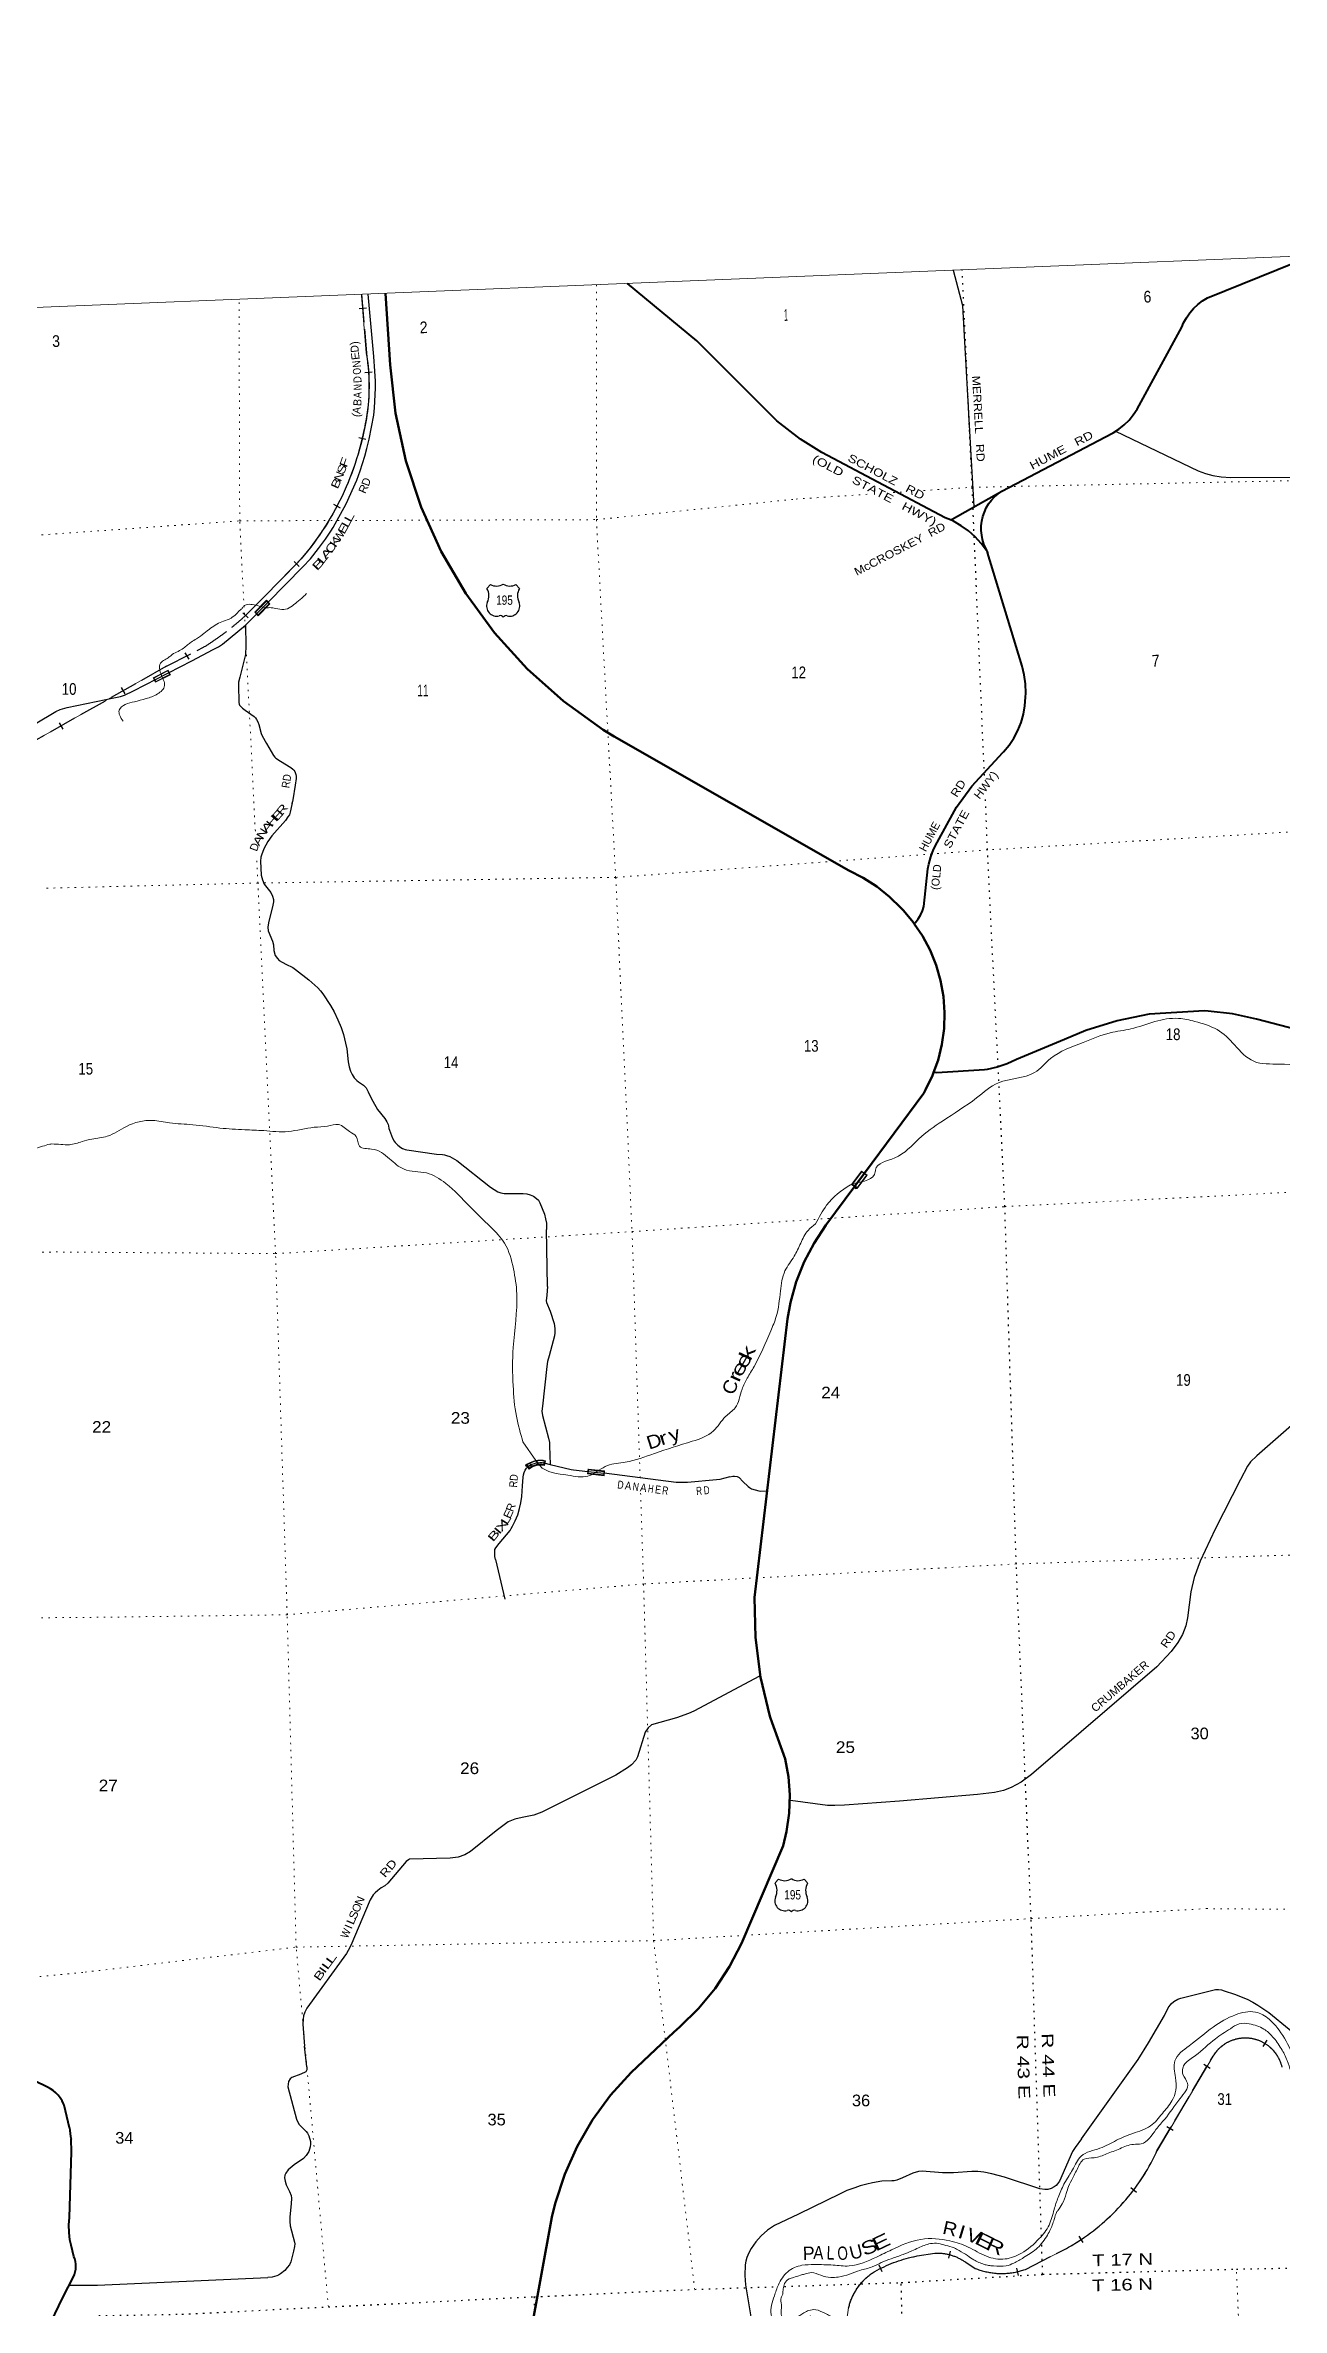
# Model space of a CAD drawing. Header units: feet. Extents: x 751810 to 1010326, y -353855 to -161247.
# Drawn here: x 908761 to 927308, y -195181 to -161247 of the extents above; entities that cross this region are included whole.
import ezdxf
from ezdxf.enums import TextEntityAlignment as Align

# ---------------------------------------------------------------- set-up
doc = ezdxf.new("R2010")
doc.units = ezdxf.units.FT
doc.header["$LTSCALE"] = 70
doc.header["$PDMODE"] = 32
doc.header["$PDSIZE"] = 35
doc.linetypes.add('DOTTED', pattern=[1.5, 0.3, -1.2])
doc.linetypes.add('LONG_DASHED', pattern=[7.5, 6, -1.5])
for name, color, linetype, lineweight in [('16', 7, 'Continuous', 25), ('20', 7, 'Continuous', 70), ('26', 7, 'Continuous', 40), ('29', 7, 'Continuous', 25), ('31', 7, 'Continuous', 13), ('34', 7, 'Continuous', 25), ('39', 7, 'Continuous', 13), ('4', 7, 'Continuous', 13), ('55', 7, 'Continuous', 13), ('57', 7, 'Continuous', 13), ('6', 7, 'DOTTED', 25), ('63', 7, 'Continuous', 25), ('7', 7, 'DOTTED', 13)]:
    doc.layers.add(name, color=color, linetype=linetype, lineweight=lineweight)
for name, color, linetype in [('27', 7, 'Continuous'), ('30', 7, 'Continuous'), ('41', 7, 'Continuous')]:
    doc.layers.add(name, color=color, linetype=linetype)

msp = doc.modelspace()

# ---------------------------------------------------------------- linework, layer by layer
at = {"layer": '16'}
for p, q in [((915629.44, -169327.54), (915629.16, -169327.74)), ((915386.37, -169392.27), (915437.68, -169333.51)), ((915821.53, -169333.42), (915872.92, -169392.27)), ((919708.53, -188809.87), (919759.84, -188751.11)), ((919951.6, -188745.14), (919951.32, -188745.34)), ((920143.69, -188751.02), (920195.08, -188809.87))]:
    msp.add_line(p, q, dxfattribs=at)
for centre, radius, start, end in [((915528.76, -169175.85), 182.07, 239.97227, 303.45418), ((915730.54, -169176.35), 181.52, 236.33975, 300.08743), ((915730.53, -169175.85), 182.07, 236.54582, 236.59441), ((915532.58, -169657.8), 151.42, 159.09177, 283.81923), ((915193.39, -169502.9), 222.05, 332.97043, 29.75871), ((915726.7, -169657.8), 151.42, 256.18077, 20.90823), ((916065.89, -169502.9), 222.05, 150.24129, 207.02957), ((919515.55, -188920.5), 222.05, 332.97043, 29.75871), ((919850.92, -188593.45), 182.07, 239.97227, 303.45418), ((920052.7, -188593.95), 181.52, 236.33975, 300.08743), ((920052.69, -188593.45), 182.07, 236.54582, 236.59441), ((920388.05, -188920.5), 222.05, 150.24129, 207.02957), ((919854.74, -189075.4), 151.42, 159.09177, 283.81923), ((920048.86, -189075.4), 151.42, 256.18077, 20.90823)]:
    msp.add_arc(centre, radius, start, end, dxfattribs=at)
for centre, major_axis, start_param, end_param in [((915587.92, -169856.62), (-19.56, 51.67), 4.95877769, 6.28318531), ((915671.37, -169856.62), (19.56, 51.67), 0, 1.32637542), ((919910.08, -189274.22), (-19.56, 51.67), 4.95877769, 6.28318531), ((919993.53, -189274.22), (19.56, 51.67), 0, 1.32637542)]:
    msp.add_ellipse(centre, major_axis=major_axis, ratio=0.929097, start_param=start_param, end_param=end_param, dxfattribs=at)
at = {"layer": '20'}
for points in [[(921795.23, -174422.95), (921782.85, -174404.69), (921626.94, -174219.73), (921599.64, -174189.13), (921426.39, -174017.35), (921236.14, -173864.61), (921030.96, -173732.61), (920813.1, -173622.77), (917292.86, -171616.12), (917128.46, -171513.58), (916535.51, -171086.77), (915990.43, -170600.31), (915499.18, -170059.55), (915067.15, -169470.4), (914699.07, -168839.31), (914398.97, -168173.21), (914170.14, -167479.38), (914015.09, -166765.44), (913935.52, -166039.21), (913862.38, -164968.51)], [(922084.71, -176656.27), (922151.89, -176470.41), (922209.88, -176235.56), (922243.01, -175995.93), (922250.91, -175754.15), (922233.49, -175512.87), (922190.95, -175274.74), (922123.75, -175042.35), (922032.62, -174818.27), (921918.57, -174604.93), (921795.23, -174422.95)], [(916029.65, -195632.38), (916361.64, -193820.17), (916411.59, -193615.38), (916554.01, -193179.31), (916741.23, -192760.5), (916971.2, -192363.56), (917241.41, -191992.84), (917548.88, -191652.39), (918190.47, -191045.62), (918278.89, -190969.7), (918558.67, -190694.39), (918808.14, -190391.35), (919024.56, -190063.89), (919205.57, -189715.61), (919826.99, -188254.98), (919879.65, -188035.78), (919918.05, -187764.11), (919927.85, -187489.91), (919908.92, -187216.19), (919861.49, -186945.95), (919638.84, -186336.31), (919629.81, -186305.88), (919490.94, -185721.75), (919413.9, -185126.3), (919399.51, -184526.07), (919893.13, -180350.82), (919938.04, -180103.38), (920024.59, -179794.2), (920142.97, -179495.75), (920291.91, -179211.32), (920469.76, -178944.01), (921047.72, -178163.78), (921937.32, -176962.83), (921964.1, -176915.57), (922069.66, -176697.91), (922084.71, -176656.27)]]:
    msp.add_lwpolyline(points, dxfattribs=at)
at = {"layer": '26'}
msp.add_line((922895.98, -168855.68), (922893.17, -168846.45), dxfattribs=at)
for points in [[(923109.65, -167933.36), (924770.82, -167062.54), (924779.36, -167057.74), (924865.03, -167002.88), (924944.5, -166939.37), (925016.9, -166867.9), (925081.43, -166789.26), (925137.38, -166704.3), (925808.27, -165473.87), (925835.34, -165410.6), (925877.29, -165333.41), (925927.07, -165261.02), (925984.14, -165194.24), (926047.89, -165133.78), (926117.6, -165080.33), (926192.52, -165034.45), (927753.36, -164406.49)], [(922337.17, -168366.62), (922259.8, -168333.1), (920410.63, -167355.77), (920090.7, -167153.27), (919735.71, -166877.34), (918531.93, -165680.06), (917496.32, -164822.31)], [(922337.17, -168366.62), (922362.83, -168352.23), (923109.65, -167933.36)], [(922893.17, -168846.45), (922886.68, -168825.14), (922869.12, -168792.06), (922841.48, -168728.03), (922820.67, -168661.45), (922806.94, -168593.07), (922800.44, -168523.63), (922801.23, -168453.88), (922809.3, -168384.6), (922824.57, -168316.55), (922846.88, -168250.46), (922875.96, -168187.06), (922911.52, -168127.06), (922953.15, -168071.1), (923000.41, -168019.8), (923052.76, -167973.71), (923109.65, -167933.36)], [(922893.17, -168846.45), (922879.59, -168824.8), (922799.75, -168717.19), (922709.1, -168618.52), (922608.63, -168529.86), (922499.45, -168452.2), (922382.75, -168386.37), (922337.17, -168366.62)], [(921795.23, -174422.95), (921805.6, -174411.48), (921811.85, -174404.57), (921853.19, -174350.18), (921888.61, -174291.77), (921917.73, -174229.98), (921940.24, -174165.48), (921999.58, -173599.31), (922012.52, -173529.53), (922043.26, -173417.44), (922085.55, -173309.18), (922138.92, -173205.94), (922396.88, -172730.22), (922431.14, -172675.68), (922658.05, -172359.19), (923125.11, -171854.68), (923135.51, -171843.65), (923218.2, -171744.91), (923290.11, -171638.08), (923350.47, -171524.31), (923398.6, -171404.86), (923433.98, -171281.03), (923456.23, -171154.18), (923465.09, -171025.7), (923468.16, -170963.16), (923464.44, -170826.38), (923446.45, -170690.74), (923414.37, -170557.73), (922895.98, -168855.68)], [(922895.98, -168855.68), (922898.96, -168855.68), (922893.17, -168846.45)], [(930847.08, -176881.06), (930773.25, -176858.14), (930744.85, -176847.22), (926928.58, -175851.56), (926569.5, -175773.62), (926204.23, -175733.64), (926151.58, -175731.05), (925317.19, -175779.64), (924837.66, -175877.8), (924371.02, -176025.55), (924048.82, -176160.39), (923331.14, -176459.21), (923188.6, -176524.85), (923039.97, -176575.24), (922886.89, -176609.81), (922851.37, -176615.47), (922134.71, -176657.64), (922084.71, -176656.27)], [(909125.56, -192481.72), (909042.6, -192143.69), (909034.32, -192122.76), (909012.04, -192076.9), (908985.09, -192033.62), (908953.77, -191993.4), (908918.41, -191956.67), (908879.4, -191923.84), (908837.18, -191895.26), (908792.2, -191871.26), (908415.36, -191685.35)], [(908566.97, -195977.35), (909018.23, -195036.42), (909189.67, -194706.68), (909199.77, -194680.65), (909210.62, -194642.99), (909217.48, -194604.4), (909220.26, -194565.3), (909218.94, -194526.12), (909213.53, -194487.3), (909204.1, -194449.26), (909190.74, -194412.41), (909147.15, -194240.43), (909131.15, -194164.29), (909117.74, -194051.87), (909116.14, -193938.66), (909126.39, -193825.91), (909156.75, -192841.51), (909148.94, -192652.31)]]:
    msp.add_lwpolyline(points, dxfattribs=at)
msp.add_arc((910120.97, -192432.19), 996.64, 182.8484, 192.75947, dxfattribs=at)
at = {"layer": '29'}
for p, q in [((924816.65, -167036.78), (926054.14, -167628.52)), ((912463.85, -172619.48), (912467.3, -172594.01)), ((916295.33, -179863.04), (916278.19, -179008.2)), ((916898.19, -182640.28), (917145.92, -182664.66)), ((915513.58, -183957.85), (915656.08, -184551.14)), ((927113.7, -190753.02), (928029.18, -191503.97)), ((912683.84, -191566.31), (912651.38, -191255.02)), ((924304.8, -192645.67), (925154.62, -191455.92)), ((909544.21, -194842.22), (912100.99, -194724.92)), ((909117.1, -194839.9), (909544.21, -194842.22))]:
    msp.add_line(p, q, dxfattribs=at)
for points in [[(922695.22, -168163.81), (922648.77, -167389.7), (922523.59, -165154.65), (922383.92, -164624.74)], [(913716.15, -166283.19), (913705.71, -166134.82), (913686.91, -165915.37), (913605.33, -164978.84)], [(912625.42, -169071.43), (912738.52, -168947.91), (912859.67, -168795.34), (912964.13, -168655.31), (913045.6, -168536.18), (913081.1, -168477.66), (913273.29, -168122.36), (913434.14, -167769.16), (913486.36, -167629.13), (913555.31, -167409.69), (913586.64, -167292.65), (913620.06, -167156.8), (913686.91, -166793.14), (913701.53, -166686.56), (913716.15, -166391.87), (913716.15, -166283.19)], [(926054.14, -167628.52), (926163.78, -167667.43), (926276.58, -167698.79), (926399.84, -167719.68), (926543.98, -167728.05), (927534.18, -167723.87), (927628.19, -167734.31), (927784.87, -167774.03), (928056.44, -167878.53), (928119.11, -167899.43), (928179.7, -167909.88), (928323.84, -167928.69), (928733.29, -167970.49), (929080.07, -168008.11), (929197.06, -168012.29), (929360, -168012.29), (929461.48, -168008.24)], [(911761.91, -169946.91), (912103.94, -169598.43), (912625.42, -169071.43)], [(908609.49, -171422.43), (908920.92, -171238.5), (908983.58, -171209.24), (909017.01, -171198.79), (909088.03, -171179.99), (909814.99, -171029.51), (909890.2, -171014.87), (909948.69, -170996.07), (910086.56, -170929.19), (910959.75, -170477.76), (911281.45, -170310.56), (911358.74, -170268.75), (911417.23, -170231.13), (911536.3, -170135.01), (911761.91, -169946.91)], [(911761.91, -169946.91), (911769.24, -170256.24), (911761.96, -170384.77), (911756.71, -170423.44), (911677.33, -170724.4), (911661.68, -170798.58), (911660.62, -170845.62), (911664.79, -171104.77), (911666.9, -171128.81), (911676.3, -171144.48), (911702.4, -171175.83), (911720.17, -171191.51), (911760.89, -171221.81), (911894.58, -171313.77), (911914.45, -171332.58), (911931.16, -171357.66), (911948.9, -171393.19), (911964.58, -171433.95), (912001.14, -171570.85), (912015.74, -171606.37), (912078.41, -171719.22), (912183.91, -171897.92), (912203.75, -171924.04), (912220.46, -171940.77), (912287.31, -171982.56), (912441.9, -172078.7), (912475.31, -172105.87), (912488.9, -172120.51), (912504.56, -172141.4), (912521.27, -172183.2), (912525.46, -172210.38), (912525.45, -172245.9), (912508.74, -172342.04), (912475.32, -172563.57)], [(912475.32, -172563.57), (912434.63, -172750.63), (912422.09, -172788.25), (912401.2, -172819.6), (912363.6, -172871.85), (912158.88, -173101.75), (912100.39, -173189.52), (912037.72, -173298.2), (912002.2, -173392.25), (911995.93, -173425.69), (911991.76, -173482.12), (912000.12, -173695.3), (912016.82, -173764.27), (912046.08, -173829.06), (912142.17, -173954.46), (912169.32, -174006.71), (912183.95, -174058.96), (912183.94, -174094.49), (912175.6, -174142.56), (912108.75, -174410.08), (912098.3, -174474.87), (912104.57, -174531.3), (912171.42, -174685.95), (912183.95, -174738.21), (912188.13, -174823.89), (912209.01, -174897.05), (912242.44, -174945.11), (912271.68, -174972.29), (912367.78, -175028.71), (912472.23, -175080.97), (912514.01, -175108.13), (912714.56, -175262.79)], [(912714.56, -175262.79), (912848.27, -175384), (912890.05, -175429.98), (912925.56, -175475.96), (913038.37, -175647.34), (913092.68, -175743.48), (913149.08, -175862.61), (913197.13, -175977.55), (913232.64, -176084.14), (913266.07, -176211.63), (913282.78, -176299.41), (913305.76, -176491.69), (913320.38, -176566.93)], [(913320.38, -176566.93), (913340.22, -176634.86), (913362.15, -176686.06), (913394.53, -176733.08), (913435.26, -176775.93), (913459.29, -176793.7), (913502.11, -176821.91), (913534.49, -176841.76), (913556.43, -176861.62), (913573.14, -176884.61), (913606.56, -176943.13), (913654.61, -177047.63), (913718.33, -177165.72), (913746.52, -177210.65), (913853.06, -177342.31), (913886.49, -177394.57), (913903.2, -177432.18), (913909.47, -177453.09), (913914.7, -177494.89), (913922, -177519.96), (913970.05, -177641.18), (913995.13, -177684.04), (914009.74, -177703.88), (914048.4, -177741.51), (914095.39, -177779.12), (914117.34, -177791.66), (914136.14, -177800.03), (914161.2, -177809.43), (914183.12, -177814.65), (914630.17, -177879.44), (914720, -177885.71), (914747.17, -177889.9), (914777.46, -177897.22), (914830.71, -177914.97)], [(914830.71, -177914.97), (914935.19, -177975.59), (915440.72, -178372.69), (915547.26, -178441.66), (915595.31, -178460.47), (915645.45, -178468.83), (915743.63, -178468.83), (915927.46, -178468.83), (915985.95, -178475.1), (916036.09, -178489.73), (916082.05, -178510.63), (916130.1, -178541.98), (916157.25, -178569.15), (916180.23, -178610.95), (916247.08, -178778.15), (916265.88, -178847.12), (916278.41, -178911.91), (916278.19, -179008.2)], [(916295.33, -179863.04), (916284.68, -179994.53), (916276.33, -180076.04), (916280.5, -180103.21), (916334.82, -180232.79), (916393.31, -180420.89), (916403.76, -180491.95), (916403.76, -180558.83), (916397.49, -180604.81), (916318.1, -180905.77), (916295.14, -180989.37), (916284.68, -181064.61), (916217.83, -181658.17), (916211.59, -181735.5), (916217.83, -181800.29), (916309.75, -182138.87), (916322.31, -182203.66), (916326.46, -182251.73), (916335.21, -182531.87)], [(928371.9, -180847.07), (928179.68, -181276.9), (928144.16, -181337.52), (928100.29, -181385.58), (926934.57, -182401.37), (926840.57, -182491.26), (926792.51, -182560.22), (926688.06, -182756.69), (926307.84, -183500.76)], [(915919.85, -182854.7), (915929.32, -182722.23), (915934.77, -182686.75), (915944.77, -182654), (915961.14, -182615.8), (915979.32, -182589.42), (916007.5, -182560.31), (916034.77, -182542.12), (916066.59, -182526.65), (916099.32, -182516.65), (916126.59, -182509.37), (916181.14, -182503.91), (916216.59, -182504.82), (916239.32, -182508.46), (916335.21, -182531.87)], [(916335.21, -182531.87), (916650.28, -182609.12), (916682.67, -182615.38), (916898.19, -182640.28)], [(915513.58, -183957.85), (915505.49, -183915.39), (915502.35, -183855.81), (915505.49, -183809.84), (915516.97, -183782.65), (915569.2, -183717.86), (915732.14, -183521.4), (915750.95, -183494.25), (915769.75, -183459.76), (915809.44, -183379.28), (915848.09, -183288.37), (915876.29, -183191.18), (915894.05, -183106.54), (915907.62, -183011.43), (915919.85, -182854.7)], [(919031.08, -182719.92), (918879.28, -182756.45), (918828.53, -182764.62), (918393.75, -182802.45), (918226.04, -182803.85), (917145.92, -182664.66)], [(919031.08, -182719.92), (919073.56, -182710.47), (919100.72, -182709.43), (919137.28, -182714.65), (919159.21, -182723.01), (919169.66, -182730.33), (919225.02, -182787.8), (919302.31, -182864.09), (919323.2, -182879.76), (919352.45, -182896.49), (919409.9, -182915.3), (919465.26, -182928.88), (919496.59, -182932.02), (919584.33, -182928.88)], [(926307.84, -183500.76), (926084.32, -183981.5), (925996.57, -184228.13), (925942.26, -184441.32), (925892.12, -184834.26), (925871.23, -184955.49), (925816.91, -185085.07), (925750.06, -185202.12), (925649.78, -185335.88), (925432.52, -185569.97), (923552.33, -187183.53), (923397.74, -187296.39), (923251.5, -187375.82), (923134.51, -187421.8), (923000.8, -187451.06), (922741.76, -187484.5), (921571.86, -187584.83)], [(919475.7, -185707.33), (918488.33, -186230.44), (918408.95, -186268.06), (918229.29, -186330.77), (917853.25, -186439.45), (917803.11, -186481.25), (917761.33, -186548.14), (917644.34, -186920.17), (917619.27, -186966.16), (917556.6, -187037.22), (917493.92, -187083.2), (917318.44, -187191.89), (916211.21, -187747.85), (916090.05, -187793.83), (915914.56, -187827.28), (915805.93, -187852.35), (915705.65, -187894.16), (915521.81, -188027.93), (915137.42, -188337.26), (915053.85, -188387.41), (914953.57, -188420.86), (914836.59, -188437.58), (914226.57, -188454.3), (914209.85, -188462.65), (914176.43, -188487.75), (913900.67, -188813.8)], [(921571.86, -187584.83), (920748.75, -187643.35), (920602.52, -187647.53), (920493.88, -187647.53), (919938.18, -187572.28)], [(913900.67, -188813.8), (913855.74, -188850.37), (913800.39, -188884.85), (913749.19, -188920.39), (913708.47, -188955.92), (913681.3, -188987.28), (913633.26, -189064.6), (913344.96, -189745.97), (913303.18, -189822.27), (913278.11, -189867.2), (912684.81, -190686.52), (912655.56, -190746.1), (912634.67, -190803.56), (912628.4, -190854.79), (912626.31, -190928.97), (912651.38, -191255.02)], [(925154.62, -191455.92), (925310.46, -191205.02), (925547.73, -190799.49), (925604.58, -190683.27), (925649.07, -190623.92), (925688.61, -190586.83), (925750.4, -190554.68), (925794.89, -190539.85), (926232.36, -190426.1), (926316.4, -190406.32), (926358.41, -190406.32), (926405.37, -190413.74), (926444.92, -190426.1), (926600.63, -190478.03), (926788.47, -190552.21), (926874.97, -190596.72), (926951.59, -190641.23), (927113.7, -190753.02)], [(912683.84, -191566.31), (912685.63, -191610.52), (912668.34, -191640.19), (912594.19, -191679.76), (912460.72, -191729.21), (912436, -191749), (912411.29, -191788.56), (912403.87, -191828.13), (912401.41, -191867.69), (912529.93, -192352.35), (912542.28, -192389.44), (912569.47, -192431.48), (912673.28, -192535.33), (912693.04, -192560.06), (912712.81, -192602.1), (912737.54, -192688.64), (912737.52, -192725.73), (912732.58, -192767.77), (912712.82, -192837.01), (912673.26, -192898.83), (912633.73, -192940.86), (912495.33, -193034.83), (912406.35, -193113.96), (912371.73, -193160.94), (912355.66, -193193.09), (912349.48, -193230.18), (912356.9, -193282.1), (912376.69, -193336.5), (912426.12, -193435.41), (912448.35, -193494.76), (912453.29, -193539.28), (912450.84, -193623.34), (912431.06, -193816.22), (912429.8, -193886.7), (912436.01, -193949.75), (912500.27, -194197.02), (912502.72, -194223), (912499.01, -194260.09), (912485.44, -194330.55), (912445.89, -194493.75), (912424.88, -194535.81), (912391.51, -194579.09), (912351.97, -194622.33), (912291.41, -194671.82), (912256.81, -194691.6), (912233.34, -194701.46), (912201.2, -194712.62), (912162.89, -194720.04), (912100.99, -194724.92)], [(924304.8, -192645.67), (924206.89, -192775.23), (924167.34, -192837.06), (923974.56, -193284.62), (923944.9, -193324.19), (923922.65, -193348.92), (923892.99, -193368.7), (923850.98, -193393.42), (923801.54, -193405.79), (923754.58, -193408.27), (923677.97, -193398.37), (923149.05, -193220.33), (922961.21, -193170.88), (922840.1, -193148.63), (922748.65, -193136.26), (922657.2, -193136.26), (922382.86, -193156.04), (922219.74, -193156.04), (921913.26, -193131.31), (921858.88, -193136.26), (921774.85, -193160.99), (921621.61, -193230.22), (921532.63, -193264.84), (921493.08, -193277.2), (921458.49, -193279.68), (921310.19, -193284.62), (921166.84, -193309.35), (921082.8, -193329.13), (920983.94, -193353.86), (920902.37, -193381.06), (920786.22, -193423.1), (920684.87, -193470.08), (920059.57, -193779.18)], [(920059.57, -193779.18), (919701.18, -193947.31), (919592.44, -194019.03), (919498.51, -194100.63), (919416.95, -194194.59), (919350.22, -194293.5), (919315.62, -194355.32), (919285.96, -194429.51), (919271.13, -194481.43), (919261.24, -194535.83), (919256.3, -194696.56), (919266.18, -194837.51), (919498.51, -196246.98), (919513.34, -196425.02), (919503.46, -196687.13)]]:
    msp.add_lwpolyline(points, dxfattribs=at)
at = {"layer": '29', "linetype": 'DOTTED', "lineweight": 100}
msp.add_arc((916186.09, -182806.69), 302.75, 76.40122, 129.3704, dxfattribs=at)
at = {"layer": '31'}
for p, q in [((912130.89, -169624.06), (911956.01, -169802.71)), ((911956.01, -169802.71), (911902.41, -169750.24)), ((910637.03, -170686.99), (910414.38, -170800.68)), ((910414.38, -170800.68), (910380.27, -170733.89)), ((916017.61, -182601.82), (915970.47, -182543.48)), ((916265.88, -182475.93), (916248.66, -182548.93)), ((916894.17, -182674.96), (916902.81, -182600.46)), ((917142.51, -182703.76), (916894.17, -182674.96)), ((916902.81, -182601.37), (917151.15, -182630.17)), ((917151.14, -182630.16), (917142.5, -182704.66))]:
    msp.add_line(p, q, dxfattribs=at)
at = {"layer": '31', "lineweight": 25}
for p, q in [((916018.83, -182590.61), (915981.75, -182544.71)), ((916256.24, -182481.93), (916242.69, -182539.37))]:
    msp.add_line(p, q, dxfattribs=at)
at = {"layer": '31'}
for points in [[(911902.41, -169750.24), (912077.29, -169571.59), (912130.89, -169624.06)], [(910380.27, -170733.89), (910602.92, -170620.2), (910637.03, -170686.99)]]:
    msp.add_lwpolyline(points, dxfattribs=at)
for points in [[(911913.71, -169750.12), (912077.41, -169582.9), (912119.58, -169624.18), (911955.88, -169791.4)], [(910391.03, -170737.37), (910599.43, -170630.96), (910626.26, -170683.5), (910417.86, -170789.91)]]:
    msp.add_lwpolyline(points, close=True, dxfattribs=at)
at = {"layer": '31', "lineweight": 25}
msp.add_lwpolyline([(916903.03, -182667.93), (916909.72, -182610.22), (917142.27, -182637.19), (917135.57, -182694.9)], close=True, dxfattribs=at)
at = {"layer": '31'}
for radius, start, end in [(340.25, 76.40162, 129.37066), (265.25, 76.40159, 129.37064)]:
    msp.add_arc((916186.09, -182806.69), radius, start, end, dxfattribs=at)
at = {"layer": '31', "lineweight": 25}
for radius, start, end in [(332.25, 77.81095, 127.95342), (273.25, 78.04494, 127.74043)]:
    msp.add_arc((916186.09, -182806.69), radius, start, end, dxfattribs=at)
at = {"layer": '31'}
msp.add_point((915981.75, -182544.71), dxfattribs=at)
at = {"layer": '34', "lineweight": 13}
for p, q in [((925437.07, -192829.49), (926279.17, -191408.44)), ((921838.93, -194404.25), (922104.27, -194361.86)), ((923464.92, -194606.29), (924080.27, -194290.67)), ((922568.86, -194500.31), (922709.69, -194591.74))]:
    msp.add_line(p, q, dxfattribs=at)
for centre, radius, start, end in [((926761.37, -191693.05), 559.93, 12.51975, 149.44911), ((922522.04, -191483.21), 3210.9, 299.03172, 335.21066), ((922279.21, -196593.68), 2233.26, 101.37024, 118.77661), ((922133.01, -195114.13), 752.82, 54.62328, 92.18813), ((921672.18, -195386.31), 884.15, 121.96377, 193.83901), ((923106.58, -193598.42), 1069.67, 248.22048, 289.5727)]:
    msp.add_arc(centre, radius, start, end, dxfattribs=at)
at = {"layer": '39'}
for p, q in [((916120.97, -182471.16), (915925.85, -182195.5)), ((916963.72, -182672.95), (916962.27, -182673.73)), ((924116.75, -193199.02), (924039.09, -193329.21)), ((924039.09, -193329.21), (924050.46, -193310.16))]:
    msp.add_line(p, q, dxfattribs=at)
for points in [[(910525.65, -170746.42), (910491.81, -170512.69), (910553.62, -170462.84), (910619.43, -170420.97), (910665.29, -170385.08), (910753.02, -170337.22), (910834.78, -170289.37), (910894.59, -170241.51), (910950.43, -170199.64), (911028.19, -170147.79), (911143.84, -170066.04), (911195.68, -170024.17), (911287.41, -169960.36), (911383.12, -169904.53), (911488.8, -169866.64), (911566.56, -169826.76), (911648.32, -169752.99), (911676.23, -169723.08), (911708.14, -169699.15), (911732.06, -169667.25), (911771.94, -169639.33), (911866.03, -169635.62), (912067.86, -169688.39)], [(912680.03, -169468.73), (912635.06, -169516.51), (912536.61, -169598.22), (912441.96, -169671.76), (912340.2, -169711.25), (912218.5, -169692.94), (912125.28, -169681.78), (912067.86, -169688.39)], [(910525.06, -170744.87), (910535.4, -170770.01), (910549.97, -170850.16), (910444.82, -170976.42), (910273.33, -171046.34), (910097.07, -171092.23), (909961.02, -171132.82), (909870.77, -171218.3), (909928.41, -171385.76)], [(928024.03, -176645.68), (927838, -176602.69), (927276.43, -176527.77), (926887.48, -176485.67), (926601.33, -176240.8), (926339.88, -176011.27), (926005, -175888.86), (925761.28, -175842.16), (925403.36, -175889.77), (925045.33, -175999.86), (924734.17, -176058.08), (924326.77, -176203.99), (923841.46, -176443.05), (923599.61, -176654.26), (923057.19, -176808.47), (922728.97, -177034.5), (922216.75, -177383.25), (921863.55, -177650.38), (921502.77, -177933.87), (921213.66, -178118.36), (921210.37, -178142.64), (920884.19, -178316.65)], [(915925.85, -182195.5), (915827.18, -181809.66), (915778.79, -181351.7), (915779.32, -180777.32), (915833.37, -179973.51), (915783.48, -179598.22), (915650.58, -179215.49), (915439.07, -178968.26), (915126.8, -178661.74), (914768.91, -178316.36), (914477.42, -178160.33), (914142.56, -178104.43), (913925.76, -177948.05), (913654.74, -177801.45), (913475.82, -177760.76), (913422.83, -177613.31), (913325.68, -177539.8), (913158.89, -177434.24), (912992.03, -177457.66), (912794.73, -177476), (912404.97, -177538.72), (912037.12, -177526.19), (911752.03, -177513.04), (911381.73, -177486.48), (910972.36, -177436.96), (910626.27, -177409.63), (910370.75, -177373.38), (909977.76, -177462.41), (909691.56, -177610.53), (909458.64, -177652.16), (909314.4, -177688.97), (909122.05, -177737.38), (908994.73, -177733.35), (908860.91, -177725.67)], [(907937.72, -177735.92), (908140, -177820.38), (908297.19, -177815.55), (908479.17, -177830.1), (908603.19, -177796.05), (908719.77, -177761.16), (908829.25, -177729.75), (908860.91, -177725.67)], [(920884.19, -178316.65), (920840.88, -178339.75), (920480.78, -178645.39), (920316.45, -178923.67)], [(919643.71, -180530.87), (919724.31, -180315.35), (919789.01, -179930.08), (919856.65, -179630.1), (919994.87, -179409.53), (920091.93, -179212.49), (920203.68, -179021.32), (920315.44, -178924.27)], [(919643.71, -180530.87), (919392.1, -181063.98), (919290.46, -181238.5), (919212.76, -181404.2), (919108.34, -181685.62), (918964.87, -181813.1), (918783.77, -182030.44), (918465.49, -182185.62), (917899.67, -182366.78), (917461.58, -182499.55), (917192.59, -182550.39), (917066.32, -182618.01)], [(917066.32, -182618.01), (916900.59, -182706.76), (916601.39, -182694.06), (916177.01, -182550.3), (916120.97, -182471.16)], [(924116.75, -193199.02), (924167.74, -193113.53), (924300.68, -192905.77), (924579.73, -192788.11), (924828.46, -192669.39), (925075.61, -192564.83), (925340.73, -192453.66), (925516.7, -192266.71), (925660.33, -192078.77), (925719.99, -191917.67), (925714.18, -191728.41), (925704.5, -191478.82), (925919.57, -191250.32), (926280.47, -190970.86), (926612.01, -190787.04), (926913.64, -190747.26), (927120.83, -190853.56), (927267.16, -191016.2), (927459.27, -191354.74), (927568.59, -191627.38), (927720.28, -191898.67), (927925.47, -192071.54), (928234.11, -192128.27), (928491.76, -192168.48), (928767.95, -192417.7), (928943.67, -192551.19), (929054.48, -192543.65), (929228.99, -192374.89), (929315.53, -192168.6), (929415.08, -191925.63), (929445.84, -191844.83)], [(929484.51, -191893.15), (929465.5, -191924.03), (929409.45, -192070.91), (929335.19, -192282.85), (929263.55, -192448.36), (929167.4, -192604.57), (929040.72, -192687.18), (928866.69, -192674.55), (928730.57, -192515.62), (928691.67, -192432.21), (928585.4, -192324.73), (928471.27, -192290.05), (928202.97, -192232.04), (927969.4, -192187.04), (927795.66, -192117.97), (927679.49, -192016.85), (927548.56, -191829.54), (927445.49, -191629.26), (927390.24, -191473.81), (927299.89, -191293.28), (927171.29, -191115.97), (927040.56, -191001.21), (926820.12, -190923.54), (926668.66, -190922.29), (926537.63, -190994.96), (926312.07, -191145.19), (926012.9, -191396.5), (925855.31, -191524.43), (925822.93, -191587.93), (925825.78, -191680.54), (925894.47, -191813.39), (925780.49, -192046.75), (925553.59, -192350.18), (925421.12, -192507.54), (925201.58, -192722.07), (925084.71, -192729.8), (924876.73, -192794.83), (924681.28, -192873.57), (924493.23, -192929.91), (924344.52, -192952.75), (924238.16, -193105.26), (924192.15, -193190.28)], [(920245.47, -195303.15), (920243.37, -195303.48), (920016.33, -195405.39), (919771.55, -195455.46), (919649.17, -195284.01), (919697.12, -195004.37), (919758.61, -194837.17), (919897.97, -194641.3), (920111.01, -194543.87), (920296.46, -194533.97), (920581.36, -194541.07), (920819.99, -194553.67), (921229.78, -194419.77), (921456.64, -194311.82), (921893.99, -194154.89), (922330.79, -194177.34), (922606.25, -194271.4), (922878.97, -194407.86), (923156.86, -194449.45), (923402.55, -194363.07), (923670.38, -194142.98), (923817.61, -193940.82), (923893.2, -193706.67), (923954.26, -193525.37), (924039.09, -193329.21)], [(919824.01, -194978.5), (919830.21, -194894.57), (919849.97, -194819.48), (919917.16, -194748.35), (919985.4, -194727.21), (920087.29, -194691.74), (920151.4, -194675.6), (920255.73, -194654.16), (920392.24, -194694.18), (920544.63, -194725.63), (920655.51, -194720.1), (920823.83, -194678.49), (920981.57, -194621.1), (921163.7, -194568.98), (921301.02, -194504.18), (921450.63, -194445.03), (921630.38, -194380.89), (921757.99, -194328.48), (921857.54, -194283.01), (922039.3, -194218.81), (922158.37, -194217.05), (922268.28, -194245.82), (922392.56, -194282.19), (922468.55, -194324.12), (922594.01, -194398.75), (922688.83, -194462.25), (922844.36, -194529.88), (922909.46, -194545.96), (922984.34, -194551.65), (923176.15, -194551.62), (923287.99, -194511.8), (923434.84, -194428.56), (923531.89, -194367.04), (923624.77, -194301.62), (923705, -194218.47), (923778.56, -194115.37), (923830.17, -194021.04), (923893.74, -193855.78), (923936.61, -193739.55), (923950.17, -193720.98), (924013.83, -193624.25), (924075.57, -193465.1), (924110.74, -193361.2), (924173.51, -193230.76), (924192.15, -193190.28)], [(919644.11, -197367.93), (919671.89, -197272.41), (919752.46, -197134.83), (919845.82, -197019.02), (919940.39, -196876.97), (920034.46, -196718.81), (920134.96, -196572.54), (920231.48, -196428.41), (920319.63, -196274.47), (920399.28, -196106.69), (920483.27, -195948.85), (920565.12, -195787.05), (920583.97, -195677.63), (920629.53, -195583.48), (920646.55, -195480.16), (920624.46, -195418.38), (920588.19, -195355.04), (920530.04, -195302.47), (920452.09, -195262.62), (920317.24, -195210.46), (920214.61, -195221.77), (920141.03, -195258.36), (920081.63, -195296.51), (919976.21, -195348.22), (919887.96, -195367.14), (919828.59, -195340.8), (919804.98, -195295.2), (919798.6, -195218.82), (919805.06, -195166.21), (919795.48, -195051.64), (919824.01, -194978.5)]]:
    msp.add_spline(points, degree=3, dxfattribs=at)
at = {"layer": '4'}
msp.add_lwpolyline([(751809.62, -170897.82), (783122.91, -169842.15), (814434.73, -168743.41), (845745, -167601.59), (877053.68, -166416.71), (908360.69, -165188.77), (939665.99, -163917.76), (970969.51, -162603.69), (1002271.19, -161246.56), (1010326.19, -344125.92), (978772.94, -345493.95), (947217.84, -346818.58), (915660.96, -348099.8), (884102.33, -349337.62), (852542.04, -350532.02), (820980.12, -351683.01), (789416.81, -352794.88), (757851.71, -353854.74)], close=True, dxfattribs=at)
msp.add_lwpolyline([(751809.62, -170897.82), (783122.91, -169842.15), (814434.73, -168743.41), (845745, -167601.59), (877053.68, -166416.71), (908360.69, -165188.77), (939665.99, -163917.76), (970969.51, -162603.69), (1002271.19, -161246.56), (1010326.19, -344125.92), (978772.94, -345493.95), (947217.84, -346818.58), (915660.96, -348099.8), (884102.33, -349337.62), (852542.04, -350532.02), (820980.12, -351683.01), (789416.81, -352794.88), (757851.71, -353854.74)], close=True, dxfattribs=at)
at = {"layer": '55'}
msp.add_point((920920.97, -178380.27), dxfattribs=at)
at = {"layer": '57'}
for p, q in [((920856.69, -178332.66), (921005.5, -178131.77)), ((921005.5, -178131.77), (921089.87, -178194.27)), ((920941.06, -178395.16), (920856.69, -178332.66)), ((920941.06, -178395.16), (921089.87, -178194.27))]:
    msp.add_line(p, q, dxfattribs=at)
msp.add_lwpolyline([(921078.68, -178195.93), (921007.16, -178142.95), (920867.87, -178330.99), (920939.39, -178383.97)], close=True, dxfattribs=at)
at = {"layer": '6'}
msp.add_line((923721.18, -194679.47), (923706.46, -194222.87), dxfattribs=at)
for points in [[(922847.85, -172199.45), (922663.73, -167876.94), (922516.26, -164619.38)], [(923702.76, -194107.87), (923549.23, -189344.31), (923325.28, -184024.91), (923154.61, -178665.53), (922895.37, -173315), (922861.03, -172508.8)], [(919850.01, -194860.73), (921600.94, -194803.02), (923721.18, -194679.47), (926628.22, -194601.53), (929095.84, -194547.59), (931923.02, -194367.39), (934371.31, -194275.76), (937327.42, -194151.94), (939671.73, -194027.33), (940908.16, -194002.22)], [(909562.44, -195298.82), (910811.65, -195277.64), (913007.01, -195167.82), (916091.47, -195015.75), (918502.84, -194905.14), (919740.85, -194864.33)], [(921918.61, -210468.22), (921791.6, -206532.2), (921709.32, -200829.43), (921600.94, -194803.02)]]:
    msp.add_lwpolyline(points, dxfattribs=at)
at = {"layer": '63'}
for p, q in [((913469.26, -165194.95), (913579.52, -165186.12)), ((913555.84, -166152.95), (913666.03, -166143.33)), ((913462.74, -167131.74), (913570.63, -167156.12)), ((913085.87, -168131.55), (913183.65, -168183.25)), ((912492.07, -168987.95), (912570.7, -169065.75)), ((911726.53, -169757.95), (911805.16, -169835.74)), ((910854.05, -170360.06), (910913.53, -170453.31)), ((909901.68, -170878.45), (909956.09, -170974.75)), ((908969.45, -171408.15), (909023.86, -171504.45)), ((927029.39, -191263.36), (927088.33, -191169.76)), ((926236.32, -191590.81), (926141.17, -191534.42)), ((925680.54, -192523.57), (925585.38, -192467.19)), ((925130.72, -193449.72), (925042.33, -193383.23)), ((922311.92, -194438.08), (922340.93, -194331.34)), ((924328.84, -194201.87), (924268.2, -194109.36)), ((921316.55, -194641.05), (921267.81, -194541.76)), ((923358.2, -194695.72), (923334.34, -194587.72))]:
    msp.add_line(p, q, dxfattribs=at)
at = {"layer": '63', "lineweight": 13}
for p, q in [((913506.54, -164997.9), (913575.75, -165861.96)), ((910571.03, -170564.72), (908608.72, -171673.41))]:
    msp.add_line(p, q, dxfattribs=at)
at = {"layer": '63', "linetype": 'LONG_DASHED'}
msp.add_line((910571.03, -170564.72), (911135.57, -170275.63), dxfattribs=at)
for points in [[(913506.44, -164982.81), (913576.84, -165861.85), (913577.85, -165870.1), (913584.19, -165909.61), (913591.45, -165961.31), (913597.84, -166012.81), (913603.51, -166064.77), (913608.03, -166116.48), (913611.83, -166168.64), (913614.47, -166220.54), (913616.46, -166272.61), (913617.57, -166324.48), (913617.69, -166376.75), (913616.63, -166428.76), (913615, -166480.64), (913612.36, -166532.9), (913608.92, -166584.69), (913604.53, -166636.59), (913598.91, -166688.5), (913592.78, -166740.01), (913585.71, -166791.61), (913577.41, -166843.24), (913568.58, -166894.46), (913558.89, -166945.49), (913547.96, -166996.54), (913547.56, -166998.44), (913544.27, -167014.3), (913528.66, -167087.73), (913512.12, -167160.93), (913493.72, -167233.62), (913474.4, -167306.06), (913453.53, -167378.3), (913431.74, -167450.29), (913408.38, -167521.47), (913384.09, -167592.39), (913358.54, -167662.79), (913331.46, -167732.96), (913303.43, -167802.29), (913274.16, -167871.69), (913243.62, -167939.96), (913211.85, -168008.28), (913178.8, -168075.48), (913144.84, -168142.43), (913109.89, -168208.52), (913073.41, -168274.41), (913035.65, -168339.15), (912997.24, -168403.32), (912957.29, -168467.29), (912916.66, -168530.08), (912874.79, -168592.32), (912831.33, -168653.76), (912787.53, -168714.3), (912742.46, -168774.32), (912695.83, -168833.52), (912648.84, -168891.82), (912600.88, -168949.26), (912595.66, -168955.23), (912501.66, -169055.89), (912033.64, -169528.86), (911754.16, -169811.37), (911748.22, -169815.16)], [(910577.64, -170561.81), (910571.6, -170565.66), (908619.32, -171668.69)], [(924300.48, -194155.18), (924346.94, -194123.96), (924392.89, -194091.58), (924437.88, -194058.54), (924482.51, -194024.62), (924526.59, -193990.23), (924570.18, -193954.65), (924612.92, -193918.74), (924655.18, -193881.63), (924696.6, -193844.17), (924737.63, -193805.83), (924777.71, -193766.85), (924817.12, -193727.1), (924855.99, -193686.89), (924894.07, -193645.61), (924931.6, -193603.86), (924968.17, -193561.48), (925004.2, -193518.62), (925039.15, -193474.83), (925073.55, -193430.57), (925107.1, -193385.96), (925139.99, -193340.58), (925171.91, -193294.57), (925203.18, -193247.79), (925233.72, -193200.96), (925263.18, -193153.2), (925291.8, -193105.08), (925319.87, -193056.51), (925346.81, -193007.71), (925372.96, -192957.84), (925398.39, -192907.93), (925422.57, -192857.5), (925436.1, -192828.97), (926278.22, -191407.88), (926283.26, -191399.45), (926288.46, -191391.19), (926293.81, -191383.01), (926299.28, -191374.85), (926304.93, -191366.83), (926310.68, -191358.97), (926316.56, -191351.1), (926322.61, -191343.39), (926328.76, -191335.82), (926335.11, -191328.29), (926341.53, -191320.94), (926348.04, -191313.65), (926354.75, -191306.47), (926361.56, -191299.48), (926368.5, -191292.57), (926375.51, -191285.76), (926382.72, -191279.07), (926389.97, -191272.54), (926397.41, -191266.11), (926404.89, -191259.84), (926412.51, -191253.66), (926420.22, -191247.66), (926428.05, -191241.79), (926435.95, -191236.02), (926444.01, -191230.42), (926452.13, -191224.93), (926460.36, -191219.61), (926468.64, -191214.41), (926477.06, -191209.41), (926485.55, -191204.52), (926494.08, -191199.78), (926502.72, -191195.17), (926511.46, -191190.75), (926520.31, -191186.47), (926529.15, -191182.31), (926538.13, -191178.35), (926547.15, -191174.55), (926556.23, -191170.87), (926565.33, -191167.37), (926574.59, -191164.04), (926583.84, -191160.84), (926593.15, -191157.87), (926602.49, -191154.98), (926611.96, -191152.29), (926621.39, -191149.77), (926630.85, -191147.42), (926640.44, -191145.2), (926650.01, -191143.22), (926659.6, -191141.32), (926669.25, -191139.65), (926678.97, -191138.09), (926688.62, -191136.75), (926698.36, -191135.6), (926708.08, -191134.57), (926717.86, -191133.68), (926727.61, -191133.05), (926737.42, -191132.53), (926747.21, -191132.18), (926757, -191132.04), (926766.76, -191132.06), (926776.56, -191132.24), (926786.34, -191132.54), (926796.11, -191133.1), (926805.88, -191133.78), (926815.65, -191134.67), (926825.42, -191135.67), (926835.11, -191136.9)], [(926835.11, -191136.9), (926844.79, -191138.25), (926854.45, -191139.79), (926864.11, -191141.51), (926873.69, -191143.38), (926883.31, -191145.42), (926892.81, -191147.63), (926902.36, -191150.02), (926911.79, -191152.58), (926921.2, -191155.27), (926930.54, -191158.11), (926939.88, -191161.15), (926949.12, -191164.38), (926958.29, -191167.72), (926967.47, -191171.25), (926976.52, -191174.89), (926985.54, -191178.72), (926994.49, -191182.76), (927003.33, -191186.88), (927012.14, -191191.17), (927020.88, -191195.67), (927029.51, -191200.24), (927038.06, -191204.96), (927046.55, -191209.9), (927054.98, -191214.94), (927063.24, -191220.15), (927071.42, -191225.49), (927079.58, -191230.97), (927087.59, -191236.61), (927095.46, -191242.37), (927103.33, -191248.25), (927111.04, -191254.29), (927118.6, -191260.45), (927126.14, -191266.78), (927133.48, -191273.21), (927140.77, -191279.73), (927147.96, -191286.44), (927154.95, -191293.24), (927161.86, -191300.19), (927168.67, -191307.2), (927175.36, -191314.41), (927181.89, -191321.65), (927188.32, -191329.09), (927194.59, -191336.57), (927200.77, -191344.2), (927206.77, -191351.91), (927212.64, -191359.74), (927218.41, -191367.63), (927224.01, -191375.69), (927229.5, -191383.82), (927234.81, -191392.04), (927240.02, -191400.33), (927245.02, -191408.74), (927249.91, -191417.24), (927254.65, -191425.76), (927259.25, -191434.41), (927263.68, -191443.14), (927267.96, -191452), (927272.12, -191460.83), (927276.07, -191469.82), (927279.87, -191478.83), (927283.56, -191487.92), (927287.05, -191497.02), (927290.39, -191506.27), (927293.58, -191515.52), (927296.56, -191524.84), (927299.45, -191534.17), (927302.14, -191543.64), (927304.66, -191553.07), (927307.01, -191562.53), (927309.04, -191571.35)], [(921414.17, -194533.63), (921450.29, -194518.63), (921486.65, -194504.53), (921523.13, -194491.11), (921560.13, -194478.19), (921597.06, -194466.06), (921634.2, -194454.33), (921671.78, -194443.38), (921709.29, -194433.23), (921747.12, -194423.67), (921784.97, -194414.61), (921823.24, -194406.33), (921838.73, -194403.17), (922104.16, -194360.76), (922117.42, -194360.33), (922130.54, -194360.21), (922143.66, -194360.31), (922156.88, -194360.56), (922170.04, -194361.11), (922183.11, -194361.89), (922196.27, -194362.82), (922209.38, -194364.07), (922222.41, -194365.53), (922235.53, -194367.21), (922248.5, -194369.13), (922261.48, -194371.2), (922274.48, -194373.57), (922287.33, -194376.17), (922300.18, -194379), (922312.97, -194381.98), (922325.77, -194385.27), (922338.43, -194388.7), (922351.1, -194392.45), (922363.62, -194396.34), (922376.14, -194400.47), (922388.53, -194404.83), (922400.86, -194409.41), (922413.11, -194414.15), (922425.3, -194419.19), (922437.42, -194424.38), (922449.4, -194429.81), (922461.31, -194435.39), (922473.08, -194441.28), (922484.77, -194447.32), (922496.33, -194453.52), (922507.82, -194459.95), (922519.16, -194466.61), (922530.44, -194473.49), (922541.57, -194480.45), (922552.56, -194487.74), (922563.41, -194495.17), (922569.47, -194499.4), (922710.2, -194590.76), (922727.5, -194597.56), (922744.96, -194603.96), (922762.55, -194610.07), (922780.32, -194616.01), (922798.14, -194621.52), (922815.97, -194626.69), (922833.99, -194631.71), (922852.07, -194636.28), (922870.17, -194640.53), (922888.48, -194644.5), (922906.73, -194648.11), (922925.04, -194651.52), (922943.52, -194654.52), (922961.91, -194657.16), (922980.42, -194659.49), (922998.92, -194661.59), (923017.57, -194663.28), (923036.1, -194664.7), (923054.79, -194665.73), (923073.38, -194666.48), (923092.07, -194666.93), (923110.67, -194667), (923129.31, -194666.73), (923147.92, -194666.23), (923166.59, -194665.29), (923185.24, -194664.11), (923203.81, -194662.55), (923222.37, -194660.77), (923240.88, -194658.5), (923259.37, -194655.99), (923277.75, -194653.2), (923296.13, -194650.09), (923314.45, -194646.58), (923332.79, -194642.74), (923350.96, -194638.73), (923369.09, -194634.24), (923387.11, -194629.47), (923405.1, -194624.46), (923422.88, -194619.14), (923440.72, -194613.38), (923458.4, -194607.44), (923464.48, -194605.28), (924079.75, -194289.7), (924109.98, -194272.91), (924158.38, -194244.72), (924206.11, -194215.76), (924253.78, -194185.78), (924300.49, -194155.17)], [(920810.19, -195184.75), (920813.78, -195169.73), (920817.77, -195154.8), (920821.93, -195139.91), (920826.33, -195125.16), (920830.99, -195110.43), (920835.96, -195095.8), (920841.21, -195081.19), (920846.58, -195066.74), (920852.34, -195052.37), (920858.32, -195038.14), (920864.49, -195023.95), (920870.88, -195009.97), (920877.65, -194995.99), (920884.55, -194982.17), (920891.77, -194968.54), (920899.1, -194954.98), (920906.81, -194941.5), (920914.67, -194928.25), (920922.74, -194915.15), (920931.1, -194902.05), (920939.71, -194889.26), (920948.43, -194876.54), (920957.46, -194864.01), (920966.69, -194851.53), (920976.11, -194839.36), (920985.81, -194827.3), (920995.64, -194815.4), (921005.68, -194803.63), (921015.99, -194792.16), (921026.48, -194780.73), (921037.12, -194769.53), (921048.01, -194758.56), (921059.04, -194747.82), (921070.28, -194737.21), (921081.66, -194726.75), (921093.28, -194716.59), (921105.04, -194706.58), (921117.03, -194696.79), (921129.16, -194687.15), (921141.44, -194677.83), (921153.86, -194668.66), (921166.43, -194659.73), (921179.24, -194651.02), (921192.1, -194642.56), (921203.57, -194635.27), (921237.98, -194616.63), (921272.6, -194598.89), (921307.53, -194581.74), (921342.88, -194564.88), (921378.47, -194548.9), (921414.17, -194533.63)]]:
    msp.add_lwpolyline(points, dxfattribs=at)
at = {"layer": '63', "lineweight": 13}
msp.add_lwpolyline([(912554.34, -169001.09), (912032.86, -169528.09), (911753.46, -169810.51)], dxfattribs=at)
for centre, radius, start, end in [((910633.95, -166355.59), 2982.57, 347.59504, 9.36515), ((909331.6, -166157.16), 4297.98, 318.49857, 348.71511)]:
    msp.add_arc(centre, radius, start, end, dxfattribs=at)
at = {"layer": '63', "linetype": 'LONG_DASHED'}
msp.add_arc((908859.09, -166605.78), 4318.3, 301.74228, 312.08699, dxfattribs=at)
at = {"layer": '7'}
msp.add_line((921480.96, -167955.9), (921629.65, -167945.97), dxfattribs=at)
for points in [[(917027.24, -164841.21), (917027.34, -168361.72), (917317.32, -173727.4), (917563.28, -179040.06), (917685.58, -182788.7)], [(911911.97, -173032.07), (911677.45, -168379.96), (911667.87, -165056.53)], [(921936.69, -167925.47), (922663.73, -167876.94), (927796.91, -167770.84), (933178.37, -167334.44), (935839.06, -167189.74), (938523.72, -167431.22), (939809.38, -167390.52)], [(913411.82, -168374.05), (917027.34, -168361.72), (920022.19, -168053.28), (921098.48, -167981.43)], [(908497.06, -168605.26), (911677.45, -168379.96), (913184.47, -168374.82)], [(939764.49, -172743.51), (938768.28, -172764.08), (936072.28, -172613.64), (933434.75, -172723.35), (928022.48, -173011.6), (922895.37, -173315), (917317.32, -173727.4), (911951.32, -173812.65), (908708.02, -173891.19)], [(913007.01, -195167.82), (912524.29, -189771.97), (912389.33, -184786.31), (912214.91, -179370.62), (911951.32, -173812.65), (911930.54, -173400.44)], [(908925.72, -179345.73), (912214.91, -179370.62), (917563.28, -179040.06), (923154.61, -178665.53), (928194.45, -178413.26), (931005.3, -178227.53), (933714.49, -178149.81), (939085.54, -177834.65), (940241.75, -177862.23)], [(877601.11, -180627.82), (880216.58, -180501.33), (885576.95, -180267.89), (890841.21, -180057.56), (896904.04, -179379.29), (902365.94, -179035.92), (906721.37, -179381.56), (908925.72, -179345.73)], [(917691.21, -182961.18), (917735.7, -184324.82), (917885.89, -189674.77), (918502.84, -194905.14)], [(934964.4, -183541.74), (933853.71, -183602.89), (928476.76, -183857.78), (923325.28, -184024.91), (917735.7, -184324.82), (912389.33, -184786.31), (909144.62, -184830.38)], [(909144.62, -184830.38), (906964.93, -184831.55), (902161.09, -184926.95), (896595.33, -185106.25), (891133.1, -185373.05), (890412.74, -185417.26)], [(909356.83, -190147.3), (912524.29, -189771.97), (917885.89, -189674.77), (923549.23, -189344.31), (926179.48, -189194.53), (928730.2, -189216.55), (934103.6, -188977.9), (935680.56, -188910.81)], [(896853.74, -190442.7), (902306.36, -190263.07), (907005.53, -190372.42), (909356.83, -190147.3)], [(927300.21, -210250.02), (927146.12, -206795.96), (926912.32, -201484.93), (926628.22, -194601.53)], [(916091.47, -195015.75), (916299.18, -201121.24), (916307.65, -201414.24)]]:
    msp.add_lwpolyline(points, dxfattribs=at)

# ---------------------------------------------------------------- texts
at = {"layer": '16', "width": 0.8}
for p in [(915649.24, -169639.31), (919971.4, -189056.91)]:
    msp.add_text('195', height=140, dxfattribs=at).set_placement(p, align=Align.CENTER)
at = {"layer": '27'}
for s, rotation, width, p in [('HUME   RD', 27.664, 1.25, (923566.04, -167615.08)), ('(OLD   STATE   HWY)', 332.142, 1.3, (920254.45, -167488.37)), ('SCHOLZ   RD', 332.142, 1.25, (920785.8, -167474.66)), ('McCROSKEY  RD', 27.664, 1.15, (920934.03, -169206.87)), ('RD', 57.506, 1.15, (922434.35, -172536.06)), ('HWY)', 52.006, 1.1, (922773.44, -172564.2)), ('STATE', 61.974, 1.2, (922334.66, -173305.32))]:
    msp.add_text(s, height=120, rotation=rotation, dxfattribs=dict(at, width=width)).set_placement(p)
for s, rotation, p in [('HUME', 61.974, (921967.65, -173351.91)), ('(OLD', 84.017, (922163.6, -173919.44))]:
    msp.add_text(s, height=120, rotation=rotation, dxfattribs=at).set_placement(p)
at = {"layer": '30'}
for s, rotation, width, p in [('MERRELL   RD', 273.206, 1.15, (922662.6, -166206.1)), ('RD', 81.421, 0.9, (912421.6, -172394.98)), ('RD', 85.538, 0.85, (915837.56, -182880.93)), ('RD', 55.135, 1.15, (925578.22, -185297.33)), ('CRUMBAKER', 40.636, 1.05, (924510.71, -186255.63)), ('RD', 49.777, 1.25, (913859.06, -188739.12))]:
    msp.add_text(s, height=120, rotation=rotation, dxfattribs=dict(at, width=width)).set_placement(p)
for s, rotation, width, p in [('R', 65.515, 1.1, (913587.22, -167924.84)), ('L', 61.59, 1.5, (913373.79, -168353.94)), ('K', 55.633, 1.4, (913157.27, -168727.19)), ('W', 55.633, 1.1, (913215.73, -168639.28)), ('E', 61.59, 1.3, (913279.49, -168528.6)), ('L', 61.59, 1.5, (913329.39, -168436.36)), ('B', 47.521, 1.75, (912900.39, -169069.53)), ('L', 51.548, 1.8, (912967.4, -168983.14)), ('A', 51.548, 1.65, (913026.65, -168907.05)), ('C', 53.278, 1.4, (913090.57, -168820.31)), ('E', 48.316, 1.7, (912293.33, -172829)), ('R', 51.323, 1.45, (912359.42, -172746.28)), ('N', 57.32, 1.3, (912060.68, -173101.47)), ('A', 51.316, 1.65, (912134.93, -173005.18)), ('H', 50.316, 1.45, (912207.71, -172919.69)), ('A', 60.03, 1.4, (912005.92, -173200.92)), ('D', 352.657, 0.8, (917382.56, -182896.81)), ('A', 352.657, 0.9, (917496.89, -182911.54)), ('N', 352.657, 0.8, (917611.22, -182926.28)), ('A', 352.657, 0.9, (917725.55, -182941)), ('H', 352.657, 0.7, (917836.59, -182955.32)), ('E', 352.657, 0.85, (917946.25, -182969.45)), ('R', 352.657, 0.8, (918053.55, -182983.28)), ('R', 4.973, 0.75, (918573.05, -182987.6)), ('D', 4.973, 0.75, (918686.01, -182977.77)), ('E', 64.967, 1.2, (915758.91, -183300.1)), ('R', 68.82, 1.05, (915799.38, -183196.67)), ('B', 50.328, 1.65, (915532.92, -183635.33)), ('I', 50.328, 1.7, (915594.91, -183562.23)), ('X', 50.328, 1.65, (915660.56, -183488.05)), ('L', 58.249, 1.6, (915720.74, -183391.29)), ('N', 67.066, 1.1, (913531.89, -189098.89)), ('L', 67.066, 1.3, (913404.25, -189394.28)), ('S', 67.066, 1.15, (913441.86, -189311.65)), ('W', 67.066, 0.9, (913322.57, -189588.1)), ('I', 67.066, 1.1, (913365.44, -189487.79)), ('L', 54.09, 1.7, (913035.66, -190061.71)), ('L', 54.09, 1.7, (913098.84, -189977.21)), ('B', 54.09, 1.5, (912920.16, -190227.32)), ('I', 54.09, 1.5, (912973.12, -190147.68))]:
    msp.add_text(s, height=120, rotation=rotation, dxfattribs=dict(at, width=width)).set_placement(p, align=Align.CENTER)
for s, rotation, p in [('D', 69.549, (913630.43, -167815.22)), ('D', 69.31, (911954.15, -173293.02)), ('O', 67.066, (913486.96, -189205.05))]:
    msp.add_text(s, height=120, rotation=rotation, dxfattribs=at).set_placement(p, align=Align.CENTER)
at = {"layer": '41'}
for s, rotation, width, p in [('k', 64.498, 1.55, (919380.91, -180901.41)), ('e', 59.948, 1.5, (919320.01, -181021.12)), ('r', 65.689, 1.45, (919192.52, -181254.68)), ('e', 59.619, 1.5, (919249.75, -181143.71)), ('C', 69.311, 1.1, (919127.09, -181404.62)), ('R', 347.332, 1.1, (922311.57, -194091.03)), ('I', 343.041, 1.3, (922480.83, -194139.27)), ('V', 339.252, 1.2, (922654.19, -194200.23)), ('E', 333.637, 1.55, (922805.91, -194268.96)), ('R', 335.347, 1.35, (922972.38, -194351.39))]:
    msp.add_text(s, height=200, rotation=rotation, dxfattribs=dict(at, width=width)).set_placement(p, align=Align.CENTER)
for s, rotation, width, p in [('D', 17.642, 1.15, (917817.64, -182311.42)), ('r', 17.965, 1.3, (918004.58, -182248.93)), ('y', 18.814, 1.25, (918147.86, -182198.71)), ('E', 25.461, 1.5, (921218.26, -194340.63)), ('A', 357.603, 0.85, (920279.07, -194450.99)), ('L', 358.183, 0.8, (920478.06, -194456.04)), ('O', 4.149, 0.75, (920650.89, -194468.25)), ('S', 22.351, 1.35, (921044.67, -194408.71))]:
    msp.add_text(s, height=200, rotation=rotation, dxfattribs=dict(at, width=width)).set_placement(p)
for s, rotation, p in [('P', 2.177, (920127.41, -194466.74)), ('U', 14.499, (920853.59, -194463.5))]:
    msp.add_text(s, height=200, rotation=rotation, dxfattribs=at).set_placement(p)
at = {"layer": '6'}
for s, rotation, width, p in [('R 43 E', 271.846, 1.35, (923330.25, -191087.03)), ('R 44 E', 271.846, 1.35, (923704.74, -191065.16)), ('T 17 N', 1.536, 1.3, (924466.89, -194559.44)), ('T 16 N', 1.536, 1.3, (924465.07, -194934.62))]:
    msp.add_text(s, height=175, rotation=rotation, dxfattribs=dict(at, width=width)).set_placement(p)
at = {"layer": '63'}
for s, rotation, width, p in [(')', 96.899, 0.95, (913454.66, -165733)), ('D', 96.899, 0.95, (913466.11, -165847.56)), ('E', 96.899, 1.1, (913477.56, -165959.84)), ('N', 96.899, 0.9, (913495.88, -166072.11)), ('O', 96.904, 0.8, (913501.07, -166178.85)), ('D', 94.072, 0.9, (913506.81, -166308.35)), ('A', 88.654, 0.85, (913503.64, -166540.26)), ('N', 91.422, 0.8, (913508.46, -166419.85)), ('A', 83.467, 0.95, (913483.99, -166778.63)), ('S', 69.097, 1.3, (913240.16, -167691.79)), ('F', 70.719, 1.5, (913281.23, -167590.73)), ('B', 66.067, 1.45, (913145.95, -167912.84)), ('N', 67.718, 1.2, (913195.91, -167798.22))]:
    msp.add_text(s, height=120, rotation=rotation, dxfattribs=dict(at, width=width)).set_placement(p)
for s, rotation, p in [('B', 86.136, (913499.46, -166661.49)), ('(', 81.017, (913475.9, -166829.23))]:
    msp.add_text(s, height=120, rotation=rotation, dxfattribs=at).set_placement(p)
at = {"layer": '7'}
for s, width, p in [('1', 0.45, (919843.39, -165380.98)), ('6', 0.9, (925237.38, -165107.61)), ('3', 0.9, (908867.02, -165773.16)), ('2', 0.9, (914380.19, -165566.9)), ('7', 0.9, (925361.05, -170566.34))]:
    msp.add_text(s, height=175, rotation=1.813, dxfattribs=dict(at, width=width)).set_placement(p)
for s, width, p in [('12', 0.85, (919950.98, -170739.95)), ('10', 0.85, (909008.09, -170988.54)), ('11', 0.65, (914341.95, -171011.06)), ('18', 0.85, (925567.72, -176168.16)), ('14', 0.85, (914737.71, -176588.46)), ('13', 0.85, (920139.5, -176341.84)), ('15', 0.85, (909257.03, -176685.15)), ('19', 0.85, (925722.15, -181352.42)), ('24', 1.1, (920399.97, -181541.82)), ('22', 1.1, (909462.97, -182057.13)), ('23', 1.1, (914844.5, -181921.78)), ('30', 1.05, (925939.66, -186654.76)), ('25', 1.1, (920620.25, -186859.7)), ('27', 1.1, (909562.75, -187434.76)), ('26', 1.1, (914982.62, -187176.54)), ('36', 1.05, (920860.69, -192158.98)), ('31', 0.85, (926342.06, -192138.13)), ('35', 1.05, (915394.82, -192445.47)), ('34', 1.05, (909810.07, -192719.63))]:
    msp.add_text(s, height=175, dxfattribs=dict(at, width=width)).set_placement(p)

doc.saveas('drawing.dxf')
